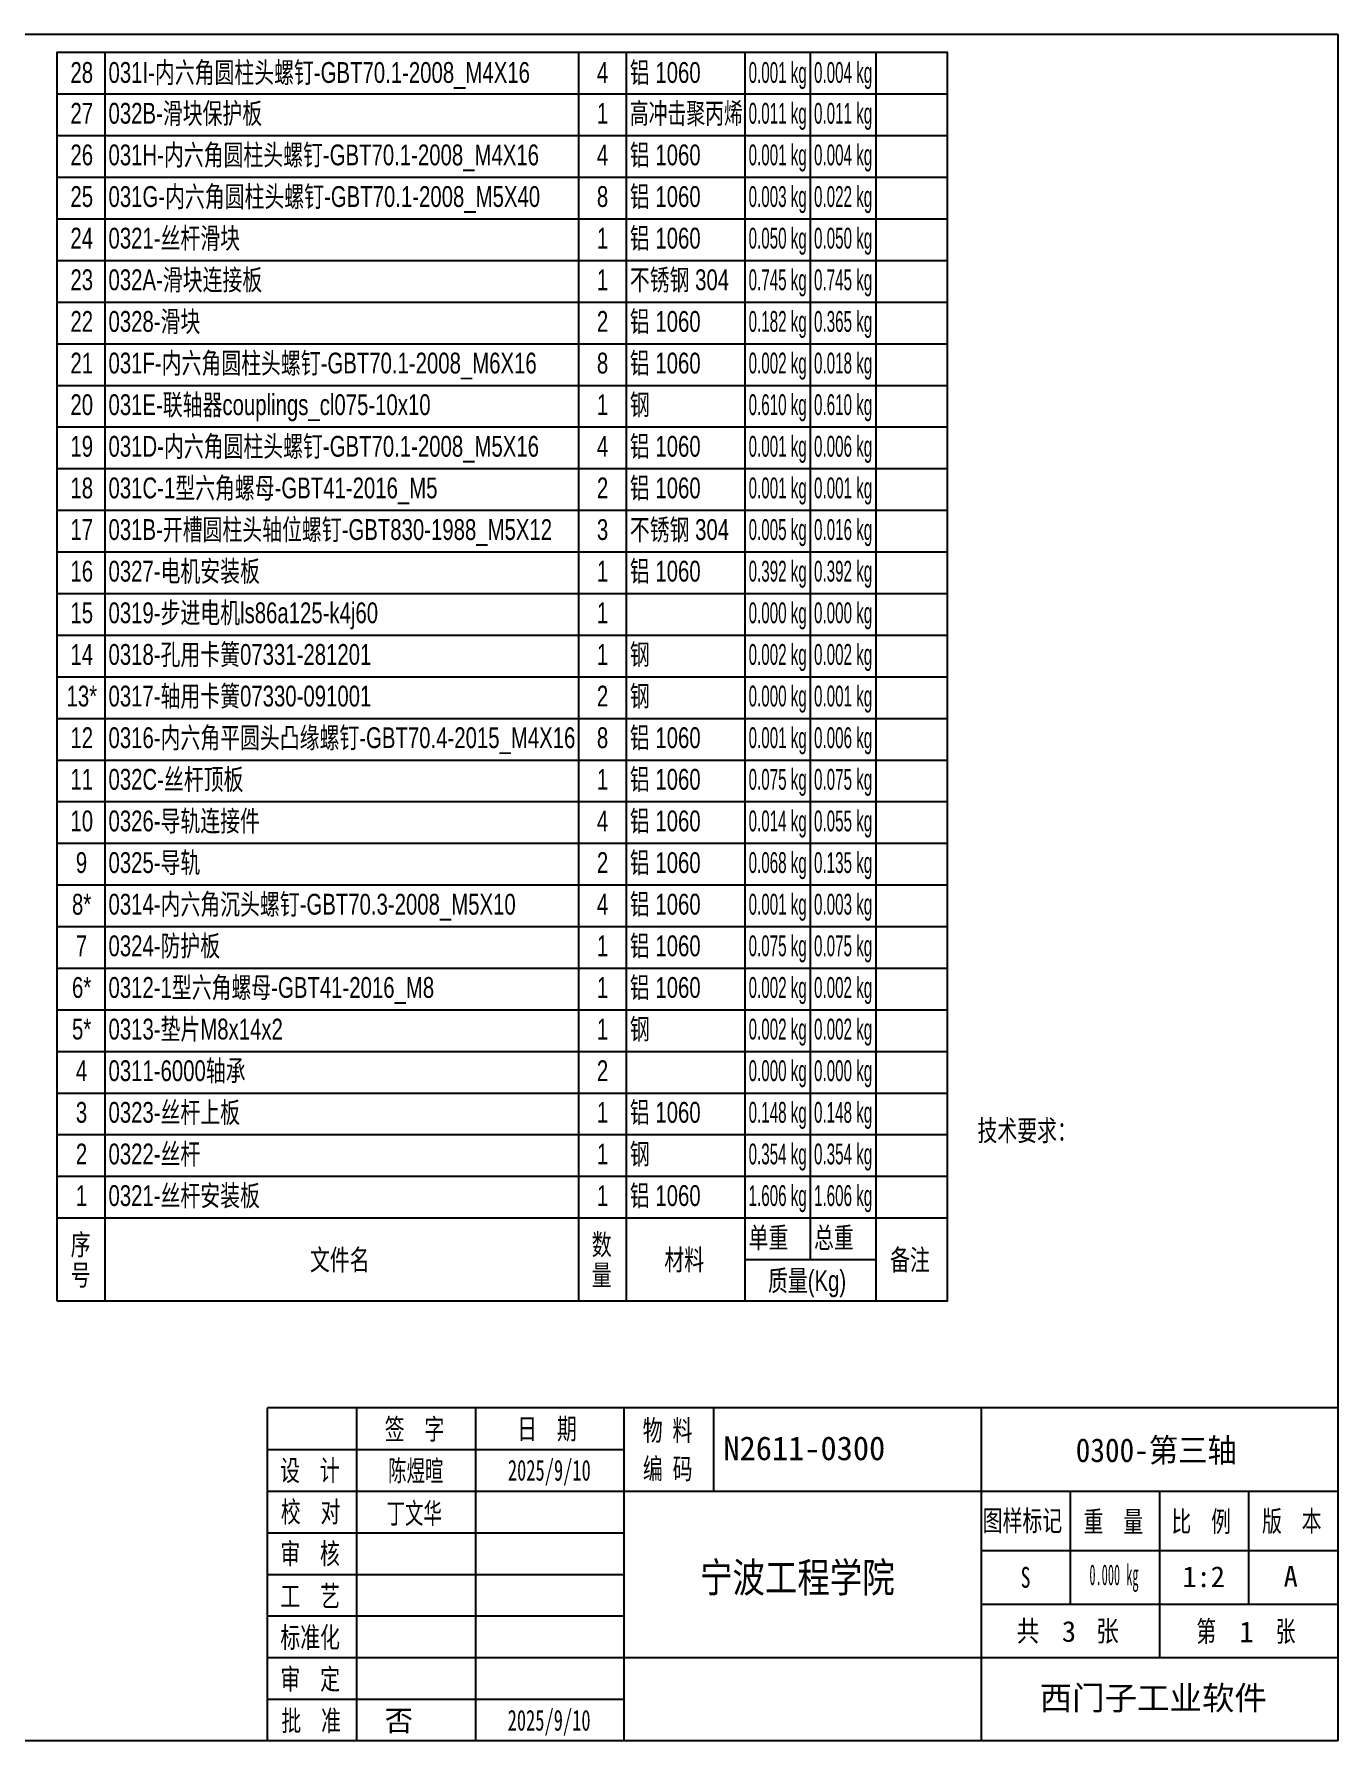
# Model space of a CAD drawing. Header units: millimetres. Extents: x 25 to 415, y 5 to 292.
# Drawn here: x 195.8 to 415, y 5 to 292 of the extents above; entities that cross this region are included whole.
import ezdxf
from ezdxf.enums import TextEntityAlignment as Align

# ---------------------------------------------------------------- set-up
doc = ezdxf.new("R2010")
doc.units = ezdxf.units.MM
doc.layers.add('Default', color=7, linetype='Continuous')
doc.layers.add('图框', color=7, linetype='Continuous')
doc.styles.add('MtXpl_', font='SimSun.ttf')
doc.styles.add('MtXpl__1', font='')
doc.styles.add('SEACAD_Arial', font='arial.ttf')
doc.styles.get('MtXpl__1').set_extended_font_data('SimSun', bold=True)

msp = doc.modelspace()

# ---------------------------------------------------------------- linework, layer by layer
at = {"color": 7, "linetype": 'Continuous'}
for p, q in [((207.64, 288.94), (207.64, 281.94)), ((287.31, 288.94), (287.31, 281.94)), ((295.31, 288.94), (295.31, 281.94)), ((315.29, 288.94), (315.29, 281.94)), ((326.29, 288.94), (326.29, 281.94)), ((337.29, 288.94), (337.29, 281.94)), ((199.64, 281.94), (349.32, 281.94)), ((207.64, 281.94), (207.64, 274.94)), ((287.31, 281.94), (287.31, 274.94)), ((295.31, 281.94), (295.31, 274.94)), ((315.29, 281.94), (315.29, 274.94)), ((326.29, 281.94), (326.29, 274.94)), ((337.29, 281.94), (337.29, 274.94)), ((199.64, 274.94), (349.32, 274.94)), ((207.64, 274.94), (207.64, 267.94)), ((287.31, 274.94), (287.31, 267.94)), ((295.31, 274.94), (295.31, 267.94)), ((315.29, 274.94), (315.29, 267.94)), ((326.29, 274.94), (326.29, 267.94)), ((337.29, 274.94), (337.29, 267.94)), ((199.64, 267.94), (349.32, 267.94)), ((207.64, 267.94), (207.64, 260.94)), ((287.31, 267.94), (287.31, 260.94)), ((295.31, 267.94), (295.31, 260.94)), ((315.29, 267.94), (315.29, 260.94)), ((326.29, 267.94), (326.29, 260.94)), ((337.29, 267.94), (337.29, 260.94)), ((199.64, 260.94), (349.32, 260.94)), ((207.64, 260.94), (207.64, 253.94)), ((287.31, 260.94), (287.31, 253.94)), ((295.31, 260.94), (295.31, 253.94)), ((315.29, 260.94), (315.29, 253.94)), ((326.29, 260.94), (326.29, 253.94)), ((337.29, 260.94), (337.29, 253.94)), ((199.64, 253.94), (349.32, 253.94)), ((207.64, 253.94), (207.64, 246.94)), ((287.31, 253.94), (287.31, 246.94)), ((295.31, 253.94), (295.31, 246.94)), ((315.29, 253.94), (315.29, 246.94)), ((326.29, 253.94), (326.29, 246.94)), ((337.29, 253.94), (337.29, 246.94)), ((199.64, 246.94), (349.32, 246.94)), ((207.64, 246.94), (207.64, 239.94)), ((287.31, 246.94), (287.31, 239.94)), ((295.31, 246.94), (295.31, 239.94)), ((315.29, 246.94), (315.29, 239.94)), ((326.29, 246.94), (326.29, 239.94)), ((337.29, 246.94), (337.29, 239.94)), ((199.64, 239.94), (349.32, 239.94)), ((207.64, 239.94), (207.64, 232.94)), ((287.31, 239.94), (287.31, 232.94)), ((295.31, 239.94), (295.31, 232.94)), ((315.29, 239.94), (315.29, 232.94)), ((326.29, 239.94), (326.29, 232.94)), ((337.29, 239.94), (337.29, 232.94)), ((199.64, 232.94), (349.32, 232.94)), ((207.64, 232.94), (207.64, 225.94)), ((287.31, 232.94), (287.31, 225.94)), ((295.31, 232.94), (295.31, 225.94)), ((315.29, 232.94), (315.29, 225.94)), ((326.29, 232.94), (326.29, 225.94)), ((337.29, 232.94), (337.29, 225.94)), ((199.64, 225.94), (349.32, 225.94)), ((207.64, 225.94), (207.64, 218.94)), ((287.31, 225.94), (287.31, 218.94)), ((295.31, 225.94), (295.31, 218.94)), ((315.29, 225.94), (315.29, 218.94)), ((326.29, 225.94), (326.29, 218.94)), ((337.29, 225.94), (337.29, 218.94)), ((199.64, 218.94), (349.32, 218.94)), ((207.64, 218.94), (207.64, 211.94)), ((287.31, 218.94), (287.31, 211.94)), ((295.31, 218.94), (295.31, 211.94)), ((315.29, 218.94), (315.29, 211.94)), ((326.29, 218.94), (326.29, 211.94)), ((337.29, 218.94), (337.29, 211.94)), ((199.64, 211.94), (349.32, 211.94)), ((207.64, 211.94), (207.64, 204.94)), ((287.31, 211.94), (287.31, 204.94)), ((295.31, 211.94), (295.31, 204.94)), ((315.29, 211.94), (315.29, 204.94)), ((326.29, 211.94), (326.29, 204.94)), ((337.29, 211.94), (337.29, 204.94)), ((199.64, 204.94), (349.32, 204.94)), ((207.64, 204.94), (207.64, 197.94)), ((287.31, 204.94), (287.31, 197.94)), ((295.31, 204.94), (295.31, 197.94)), ((315.29, 204.94), (315.29, 197.94)), ((326.29, 204.94), (326.29, 197.94)), ((337.29, 204.94), (337.29, 197.94)), ((199.64, 197.94), (349.32, 197.94)), ((207.64, 197.94), (207.64, 190.94)), ((287.31, 197.94), (287.31, 190.94)), ((295.31, 197.94), (295.31, 190.94)), ((315.29, 197.94), (315.29, 190.94)), ((326.29, 197.94), (326.29, 190.94)), ((337.29, 197.94), (337.29, 190.94)), ((199.64, 190.94), (349.32, 190.94)), ((207.64, 190.94), (207.64, 183.94)), ((287.31, 190.94), (287.31, 183.94)), ((295.31, 190.94), (295.31, 183.94)), ((315.29, 190.94), (315.29, 183.94)), ((326.29, 190.94), (326.29, 183.94)), ((337.29, 190.94), (337.29, 183.94)), ((199.64, 183.94), (349.32, 183.94)), ((207.64, 183.94), (207.64, 176.94)), ((287.31, 183.94), (287.31, 176.94)), ((295.31, 183.94), (295.31, 176.94)), ((315.29, 183.94), (315.29, 176.94)), ((326.29, 183.94), (326.29, 176.94)), ((337.29, 183.94), (337.29, 176.94)), ((199.64, 176.94), (349.32, 176.94)), ((207.64, 176.94), (207.64, 169.94)), ((287.31, 176.94), (287.31, 169.94)), ((295.31, 176.94), (295.31, 169.94)), ((315.29, 176.94), (315.29, 169.94)), ((326.29, 176.94), (326.29, 169.94)), ((337.29, 176.94), (337.29, 169.94)), ((199.64, 169.94), (349.32, 169.94)), ((207.64, 169.94), (207.64, 162.94)), ((287.31, 169.94), (287.31, 162.94)), ((295.31, 169.94), (295.31, 162.94)), ((315.29, 169.94), (315.29, 162.94)), ((326.29, 169.94), (326.29, 162.94)), ((337.29, 169.94), (337.29, 162.94)), ((199.64, 162.94), (349.32, 162.94)), ((207.64, 162.94), (207.64, 155.94)), ((287.31, 162.94), (287.31, 155.94)), ((295.31, 162.94), (295.31, 155.94)), ((315.29, 162.94), (315.29, 155.94)), ((326.29, 162.94), (326.29, 155.94)), ((337.29, 162.94), (337.29, 155.94)), ((199.64, 155.94), (349.32, 155.94)), ((207.64, 155.94), (207.64, 148.94)), ((287.31, 155.94), (287.31, 148.94)), ((295.31, 155.94), (295.31, 148.94)), ((315.29, 155.94), (315.29, 148.94)), ((326.29, 155.94), (326.29, 148.94)), ((337.29, 155.94), (337.29, 148.94)), ((199.64, 148.94), (349.32, 148.94)), ((207.64, 148.94), (207.64, 141.94)), ((287.31, 148.94), (287.31, 141.94)), ((295.31, 148.94), (295.31, 141.94)), ((315.29, 148.94), (315.29, 141.94)), ((326.29, 148.94), (326.29, 141.94)), ((337.29, 148.94), (337.29, 141.94)), ((199.64, 141.94), (349.32, 141.94)), ((207.64, 141.94), (207.64, 134.94)), ((287.31, 141.94), (287.31, 134.94)), ((295.31, 141.94), (295.31, 134.94)), ((315.29, 141.94), (315.29, 134.94)), ((326.29, 141.94), (326.29, 134.94)), ((337.29, 141.94), (337.29, 134.94)), ((199.64, 134.94), (349.32, 134.94)), ((207.64, 134.94), (207.64, 127.94)), ((287.31, 134.94), (287.31, 127.94)), ((295.31, 134.94), (295.31, 127.94)), ((315.29, 134.94), (315.29, 127.94)), ((326.29, 134.94), (326.29, 127.94)), ((337.29, 134.94), (337.29, 127.94)), ((199.64, 127.94), (349.32, 127.94)), ((207.64, 127.94), (207.64, 120.94)), ((287.31, 127.94), (287.31, 120.94)), ((295.31, 127.94), (295.31, 120.94)), ((315.29, 127.94), (315.29, 120.94)), ((326.29, 127.94), (326.29, 120.94)), ((337.29, 127.94), (337.29, 120.94)), ((199.64, 120.94), (349.32, 120.94)), ((207.64, 120.94), (207.64, 113.94)), ((287.31, 120.94), (287.31, 113.94)), ((295.31, 120.94), (295.31, 113.94)), ((315.29, 120.94), (315.29, 113.94)), ((326.29, 120.94), (326.29, 113.94)), ((337.29, 120.94), (337.29, 113.94)), ((199.64, 113.94), (349.32, 113.94)), ((207.64, 113.94), (207.64, 106.94)), ((287.31, 113.94), (287.31, 106.94)), ((295.31, 113.94), (295.31, 106.94)), ((315.29, 113.94), (315.29, 106.94)), ((326.29, 113.94), (326.29, 106.94)), ((337.29, 113.94), (337.29, 106.94)), ((199.64, 106.94), (349.32, 106.94)), ((207.64, 106.94), (207.64, 99.94)), ((287.31, 106.94), (287.31, 99.94)), ((295.31, 106.94), (295.31, 99.94)), ((315.29, 106.94), (315.29, 99.94)), ((326.29, 106.94), (326.29, 99.94)), ((337.29, 106.94), (337.29, 99.94)), ((199.64, 99.94), (349.32, 99.94)), ((207.64, 99.94), (207.64, 92.94)), ((287.31, 99.94), (287.31, 92.94)), ((295.31, 99.94), (295.31, 92.94)), ((315.29, 99.94), (315.29, 92.94)), ((326.29, 99.94), (326.29, 92.94)), ((337.29, 99.94), (337.29, 92.94)), ((199.64, 92.94), (349.32, 92.94)), ((207.64, 92.94), (207.64, 85.94)), ((287.31, 92.94), (287.31, 85.94)), ((295.31, 92.94), (295.31, 85.94)), ((315.29, 92.94), (315.29, 85.94)), ((326.29, 92.94), (326.29, 85.94)), ((337.29, 92.94), (337.29, 85.94)), ((207.64, 85.94), (207.64, 78.94)), ((287.31, 85.94), (287.31, 78.94)), ((295.31, 85.94), (295.31, 78.94)), ((315.29, 85.94), (326.29, 85.94)), ((315.29, 85.94), (315.29, 78.94)), ((326.29, 85.94), (337.29, 85.94)), ((337.29, 85.94), (337.29, 78.94))]:
    msp.add_line(p, q, dxfattribs=at)
msp.add_lwpolyline([(199.64, 78.94), (199.64, 288.94), (349.32, 288.94), (349.32, 78.94), (199.64, 78.94)], dxfattribs=at)
at = {"layer": 'Default', "color": 7, "linetype": 'Continuous'}
for p, q in [((250, 61), (250, 5)), ((270, 61), (270, 5)), ((310, 61), (310, 47)), ((235, 54), (295, 54)), ((235, 47), (415, 47)), ((385, 47), (385, 19)), ((235, 40), (295, 40)), ((355, 28), (415, 28))]:
    msp.add_line(p, q, dxfattribs=at)
at = {"layer": '图框', "color": 7, "linetype": 'Continuous'}
for p, q in [((25, 292), (415, 292)), ((415, 292), (415, 5)), ((415, 61), (235, 61)), ((235, 5), (235, 61)), ((295, 5), (295, 61)), ((355, 61), (355, 5)), ((235, 5), (235, 54)), ((355, 47), (415, 47)), ((370, 47), (370, 28)), ((400, 47), (400, 28)), ((355, 37), (415, 37)), ((235, 33), (295, 33)), ((235, 26), (295, 26)), ((235, 19), (415, 19)), ((235, 12), (295, 12)), ((415, 5), (25, 5))]:
    msp.add_line(p, q, dxfattribs=at)

# ---------------------------------------------------------------- texts
at = {"color": 7, "linetype": 'Continuous', "style": 'SEACAD_Arial'}
for s, width, p in [('28', 0.7, (201.87, 287.3)), ('031I-内六角圆柱头螺钉-GBT70.1-2008_M4X16', 0.7, (208.27, 287.3)), ('4', 0.7, (290.4, 287.3)), ('铝 1060', 0.7, (295.94, 287.3)), ('0.001 kg', 0.522, (315.91, 287.3)), ('0.004 kg', 0.522, (326.91, 287.3)), ('27', 0.7, (201.87, 280.44)), ('032B-滑块保护板', 0.7, (208.27, 280.44)), ('1', 0.7, (290.4, 280.44)), ('高冲击聚丙烯', 0.663, (295.94, 280.44)), ('0.011 kg', 0.522, (315.91, 280.44)), ('0.011 kg', 0.522, (326.91, 280.44)), ('26', 0.7, (201.87, 273.44)), ('031H-内六角圆柱头螺钉-GBT70.1-2008_M4X16', 0.7, (208.27, 273.44)), ('4', 0.7, (290.4, 273.44)), ('铝 1060', 0.7, (295.94, 273.44)), ('0.001 kg', 0.522, (315.91, 273.44)), ('0.004 kg', 0.522, (326.91, 273.44)), ('031G-内六角圆柱头螺钉-GBT70.1-2008_M5X40', 0.7, (208.27, 266.44)), ('铝 1060', 0.7, (295.94, 266.44)), ('25', 0.7, (201.87, 266.44)), ('8', 0.7, (290.4, 266.44)), ('0.003 kg', 0.522, (315.91, 266.44)), ('0.022 kg', 0.522, (326.91, 266.44)), ('24', 0.7, (201.87, 259.44)), ('0321-丝杆滑块', 0.7, (208.27, 259.44)), ('1', 0.7, (290.4, 259.44)), ('铝 1060', 0.7, (295.94, 259.44)), ('0.050 kg', 0.522, (315.91, 259.44)), ('0.050 kg', 0.522, (326.91, 259.44)), ('032A-滑块连接板', 0.7, (208.27, 252.44)), ('不锈钢 304', 0.7, (295.94, 252.44)), ('0.745 kg', 0.522, (315.91, 252.44)), ('0.745 kg', 0.522, (326.91, 252.44)), ('23', 0.7, (201.87, 252.44)), ('1', 0.7, (290.4, 252.44)), ('22', 0.7, (201.87, 245.44)), ('0328-滑块', 0.7, (208.27, 245.44)), ('2', 0.7, (290.4, 245.44)), ('铝 1060', 0.7, (295.94, 245.44)), ('0.182 kg', 0.522, (315.91, 245.44)), ('0.365 kg', 0.522, (326.91, 245.44)), ('21', 0.7, (201.87, 238.44)), ('031F-内六角圆柱头螺钉-GBT70.1-2008_M6X16', 0.7, (208.27, 238.44)), ('8', 0.7, (290.4, 238.44)), ('铝 1060', 0.7, (295.94, 238.44)), ('0.002 kg', 0.522, (315.91, 238.44)), ('0.018 kg', 0.522, (326.91, 238.44)), ('20', 0.7, (201.87, 231.44)), ('031E-联轴器couplings_cl075-10x10', 0.7, (208.27, 231.44)), ('1', 0.7, (290.4, 231.44)), ('钢', 0.7, (295.94, 231.44)), ('0.610 kg', 0.522, (315.91, 231.44)), ('0.610 kg', 0.522, (326.91, 231.44)), ('19', 0.7, (201.87, 224.44)), ('031D-内六角圆柱头螺钉-GBT70.1-2008_M5X16', 0.7, (208.27, 224.44)), ('4', 0.7, (290.4, 224.44)), ('铝 1060', 0.7, (295.94, 224.44)), ('0.001 kg', 0.522, (315.91, 224.44)), ('0.006 kg', 0.522, (326.91, 224.44)), ('18', 0.7, (201.87, 217.44)), ('031C-1型六角螺母-GBT41-2016_M5', 0.7, (208.27, 217.44)), ('2', 0.7, (290.4, 217.44)), ('铝 1060', 0.7, (295.94, 217.44)), ('0.001 kg', 0.522, (315.91, 217.44)), ('0.001 kg', 0.522, (326.91, 217.44)), ('17', 0.7, (201.87, 210.44)), ('031B-开槽圆柱头轴位螺钉-GBT830-1988_M5X12', 0.7, (208.27, 210.44)), ('3', 0.7, (290.4, 210.44)), ('不锈钢 304', 0.7, (295.94, 210.44)), ('0.005 kg', 0.522, (315.91, 210.44)), ('0.016 kg', 0.522, (326.91, 210.44)), ('0327-电机安装板', 0.7, (208.27, 203.44)), ('铝 1060', 0.7, (295.94, 203.44)), ('16', 0.7, (201.87, 203.44)), ('1', 0.7, (290.4, 203.44)), ('0.392 kg', 0.522, (315.91, 203.44)), ('0.392 kg', 0.522, (326.91, 203.44)), ('15', 0.7, (201.87, 196.44)), ('0319-步进电机ls86a125-k4j60', 0.7, (208.27, 196.44)), ('1', 0.7, (290.4, 196.44)), ('0.000 kg', 0.522, (315.91, 196.44)), ('0.000 kg', 0.522, (326.91, 196.44)), ('14', 0.7, (201.87, 189.44)), ('0318-孔用卡簧07331-281201', 0.7, (208.27, 189.44)), ('1', 0.7, (290.4, 189.44)), ('钢', 0.7, (295.94, 189.44)), ('0.002 kg', 0.522, (315.91, 189.44)), ('0.002 kg', 0.522, (326.91, 189.44)), ('13*', 0.7, (201.22, 182.44)), ('0317-轴用卡簧07330-091001', 0.7, (208.27, 182.44)), ('2', 0.7, (290.4, 182.44)), ('钢', 0.7, (295.94, 182.44)), ('0.000 kg', 0.522, (315.91, 182.44)), ('0.001 kg', 0.522, (326.91, 182.44)), ('12', 0.7, (201.87, 175.44)), ('0316-内六角平圆头凸缘螺钉-GBT70.4-2015_M4X16', 0.7, (208.27, 175.44)), ('8', 0.7, (290.4, 175.44)), ('铝 1060', 0.7, (295.94, 175.44)), ('0.001 kg', 0.522, (315.91, 175.44)), ('0.006 kg', 0.522, (326.91, 175.44)), ('11', 0.7, (201.87, 168.44)), ('032C-丝杆顶板', 0.7, (208.27, 168.44)), ('1', 0.7, (290.4, 168.44)), ('铝 1060', 0.7, (295.94, 168.44)), ('0.075 kg', 0.522, (315.91, 168.44)), ('0.075 kg', 0.522, (326.91, 168.44)), ('10', 0.7, (201.87, 161.44)), ('0326-导轨连接件', 0.7, (208.27, 161.44)), ('4', 0.7, (290.4, 161.44)), ('铝 1060', 0.7, (295.94, 161.44)), ('0.014 kg', 0.522, (315.91, 161.44)), ('0.055 kg', 0.522, (326.91, 161.44)), ('9', 0.7, (202.78, 154.44)), ('0325-导轨', 0.7, (208.27, 154.44)), ('2', 0.7, (290.4, 154.44)), ('铝 1060', 0.7, (295.94, 154.44)), ('0.068 kg', 0.522, (315.91, 154.44)), ('0.135 kg', 0.522, (326.91, 154.44)), ('8*', 0.7, (202.13, 147.44)), ('0314-内六角沉头螺钉-GBT70.3-2008_M5X10', 0.7, (208.27, 147.44)), ('4', 0.7, (290.4, 147.44)), ('铝 1060', 0.7, (295.94, 147.44)), ('0.001 kg', 0.522, (315.91, 147.44)), ('0.003 kg', 0.522, (326.91, 147.44)), ('0324-防护板', 0.7, (208.27, 140.44)), ('铝 1060', 0.7, (295.94, 140.44)), ('7', 0.7, (202.78, 140.44)), ('1', 0.7, (290.4, 140.44)), ('0.075 kg', 0.522, (315.91, 140.44)), ('0.075 kg', 0.522, (326.91, 140.44)), ('6*', 0.7, (202.13, 133.44)), ('0312-1型六角螺母-GBT41-2016_M8', 0.7, (208.27, 133.44)), ('1', 0.7, (290.4, 133.44)), ('铝 1060', 0.7, (295.94, 133.44)), ('0.002 kg', 0.522, (315.91, 133.44)), ('0.002 kg', 0.522, (326.91, 133.44)), ('5*', 0.7, (202.13, 126.44)), ('0313-垫片M8x14x2', 0.7, (208.27, 126.44)), ('1', 0.7, (290.4, 126.44)), ('钢', 0.7, (295.94, 126.44)), ('0.002 kg', 0.522, (315.91, 126.44)), ('0.002 kg', 0.522, (326.91, 126.44)), ('4', 0.7, (202.78, 119.44)), ('0311-6000轴承', 0.7, (208.27, 119.44)), ('2', 0.7, (290.4, 119.44)), ('0.000 kg', 0.522, (315.91, 119.44)), ('0.000 kg', 0.522, (326.91, 119.44)), ('3', 0.7, (202.78, 112.44)), ('0323-丝杆上板', 0.7, (208.27, 112.44)), ('1', 0.7, (290.4, 112.44)), ('铝 1060', 0.7, (295.94, 112.44)), ('0.148 kg', 0.522, (315.91, 112.44)), ('0.148 kg', 0.522, (326.91, 112.44)), ('2', 0.7, (202.78, 105.44)), ('0322-丝杆', 0.7, (208.27, 105.44)), ('1', 0.7, (290.4, 105.44)), ('钢', 0.7, (295.94, 105.44)), ('0.354 kg', 0.522, (315.91, 105.44)), ('0.354 kg', 0.522, (326.91, 105.44)), ('1', 0.7, (202.78, 98.44)), ('0321-丝杆安装板', 0.7, (208.27, 98.44)), ('1', 0.7, (290.4, 98.44)), ('铝 1060', 0.7, (295.94, 98.44)), ('1.606 kg', 0.522, (315.91, 98.44)), ('1.606 kg', 0.522, (326.91, 98.44)), ('单重', 0.7, (315.91, 91.36)), ('总重', 0.7, (326.91, 91.36)), ('序', 0.7, (201.91, 90.2)), ('数', 0.7, (289.54, 90.2)), ('文件名', 0.7, (242.14, 87.64)), ('材料', 0.7, (301.74, 87.64)), ('备注', 0.7, (339.7, 87.64)), ('号', 0.7, (201.91, 85.08)), ('量', 0.7, (289.54, 85.08)), ('质量(Kg)', 0.7, (319.17, 84.14))]:
    msp.add_text(s, height=3.5, dxfattribs=dict(at, width=width)).set_placement(p, align=Align.TOP_LEFT)
at = {"layer": 'Default', "color": 7, "style": 'MtXpl_', "width": 0.7}
msp.add_text('技术要求：', height=3.5, dxfattribs=at).set_placement((354.4, 105.88))
at = {"layer": '图框', "color": 7, "style": 'MtXpl_'}
for s, width, p in [('签  字', 0.7, (254.72, 55.67)), ('日  期', 0.7, (276.99, 55.73)), ('物 料', 0.7, (298.11, 55.46)), ('设  计', 0.7, (237.13, 48.73)), ('编 码', 0.7, (298.13, 49.02)), ('校  对', 0.7, (237.25, 41.76)), ('图样标记', 0.7, (355.28, 40.28)), ('重  量', 0.7, (372.24, 40.12)), ('比  例', 0.7, (387.01, 40.14)), ('版  本', 0.7, (402.25, 40.21)), ('审  核', 0.7, (237.16, 34.74)), ('工  艺', 0.7, (237.17, 27.58)), ('S', 0.7, (361.65, 30.75)), ('标准化', 0.7, (237.17, 20.66)), ('共     张', 0.8, (361, 21.73)), ('第      张', 0.7, (391.2, 21.68)), ('审  定', 0.7, (237.19, 13.64)), ('批  准', 0.7, (237.34, 6.65))]:
    msp.add_text(s, height=3.5, dxfattribs=dict(at, width=width)).set_placement(p)
at = {"layer": '图框', "color": 7, "style": 'MtXpl__1'}
msp.add_text('西门子工业软件', height=4, dxfattribs=at).set_placement((364.86, 10.21))
at = {"layer": '图框', "color": 7, "linetype": 'Continuous'}
for s, insert, char_height, attachment_point in [('{\\pxsm0.9;\\f宋体|b0||i0||c0|p34;\\W1.;N2611-0300\\P}', (325.28, 56.2), 4, 2), ('{\\pxsm0.9;\\f宋体|b0||i0||c0|p34;\\W0.9034880483;0300-第三轴\\P}', (384.46, 55.88), 4, 2), ('{\\pxsm0.9;\\f宋体|b0||i0||c0|p34;\\W0.6507936508;陈煜暄\\P}', (259.94, 52.18), 3.5, 2), ('{\\pxsm0.9;\\f宋体|b0||i0||c0|p34;\\W0.6507936508;2025/9/10\\P}', (282.4, 52.26), 3.5, 2), ('{\\pxsm0.9;\\f宋体|b0||i0||c0|p34;\\W0.6507936508;丁文华\\P}', (259.68, 45.01), 3.5, 2), ('{\\pxsm0.9;\\f宋体|b0||i0||c0|p34;\\W0.7996880969;宁波工程学院\\P}', (324.11, 34.97), 5, 2), ('{\\pxsm0.9;\\f宋体|b0||i0||c0|p34;\\W0.4338673331;0.000 kg\\P}', (377.35, 34.68), 3.5, 2), ('{\\pxsm0.9;\\f宋体|b0||i0||c0|p34;\\W1.;1:2\\P}', (392.43, 34.36), 3.5, 2), ('{\\pxsm0.9;\\f宋体|b0||i0||c0|p34;\\W1.;A\\P}', (407.07, 34.42), 3.5, 2), ('{\\pxsm0.9;\\f宋体|b0||i0||c0|p34;\\W1.;3\\P}', (370.97, 25.15), 3.5, 3), ('{\\pxsm0.9;\\f宋体|b0||i0||c0|p34;\\W1.;1\\P}', (399.64, 25.08), 3.5, 2), ('{\\pxsm0.9;\\f宋体|b0||i0||c0|p34;\\W1.;否\\P}', (257.09, 10.15), 3.5, 2), ('{\\pxsm0.9;\\f宋体|b0||i0||c0|p34;\\W0.6507936508;2025/9/10\\P}', (282.36, 10.22), 3.5, 2)]:
    msp.add_mtext(s, dxfattribs=dict(at, insert=insert, char_height=char_height, attachment_point=attachment_point))

doc.saveas('drawing.dxf')
